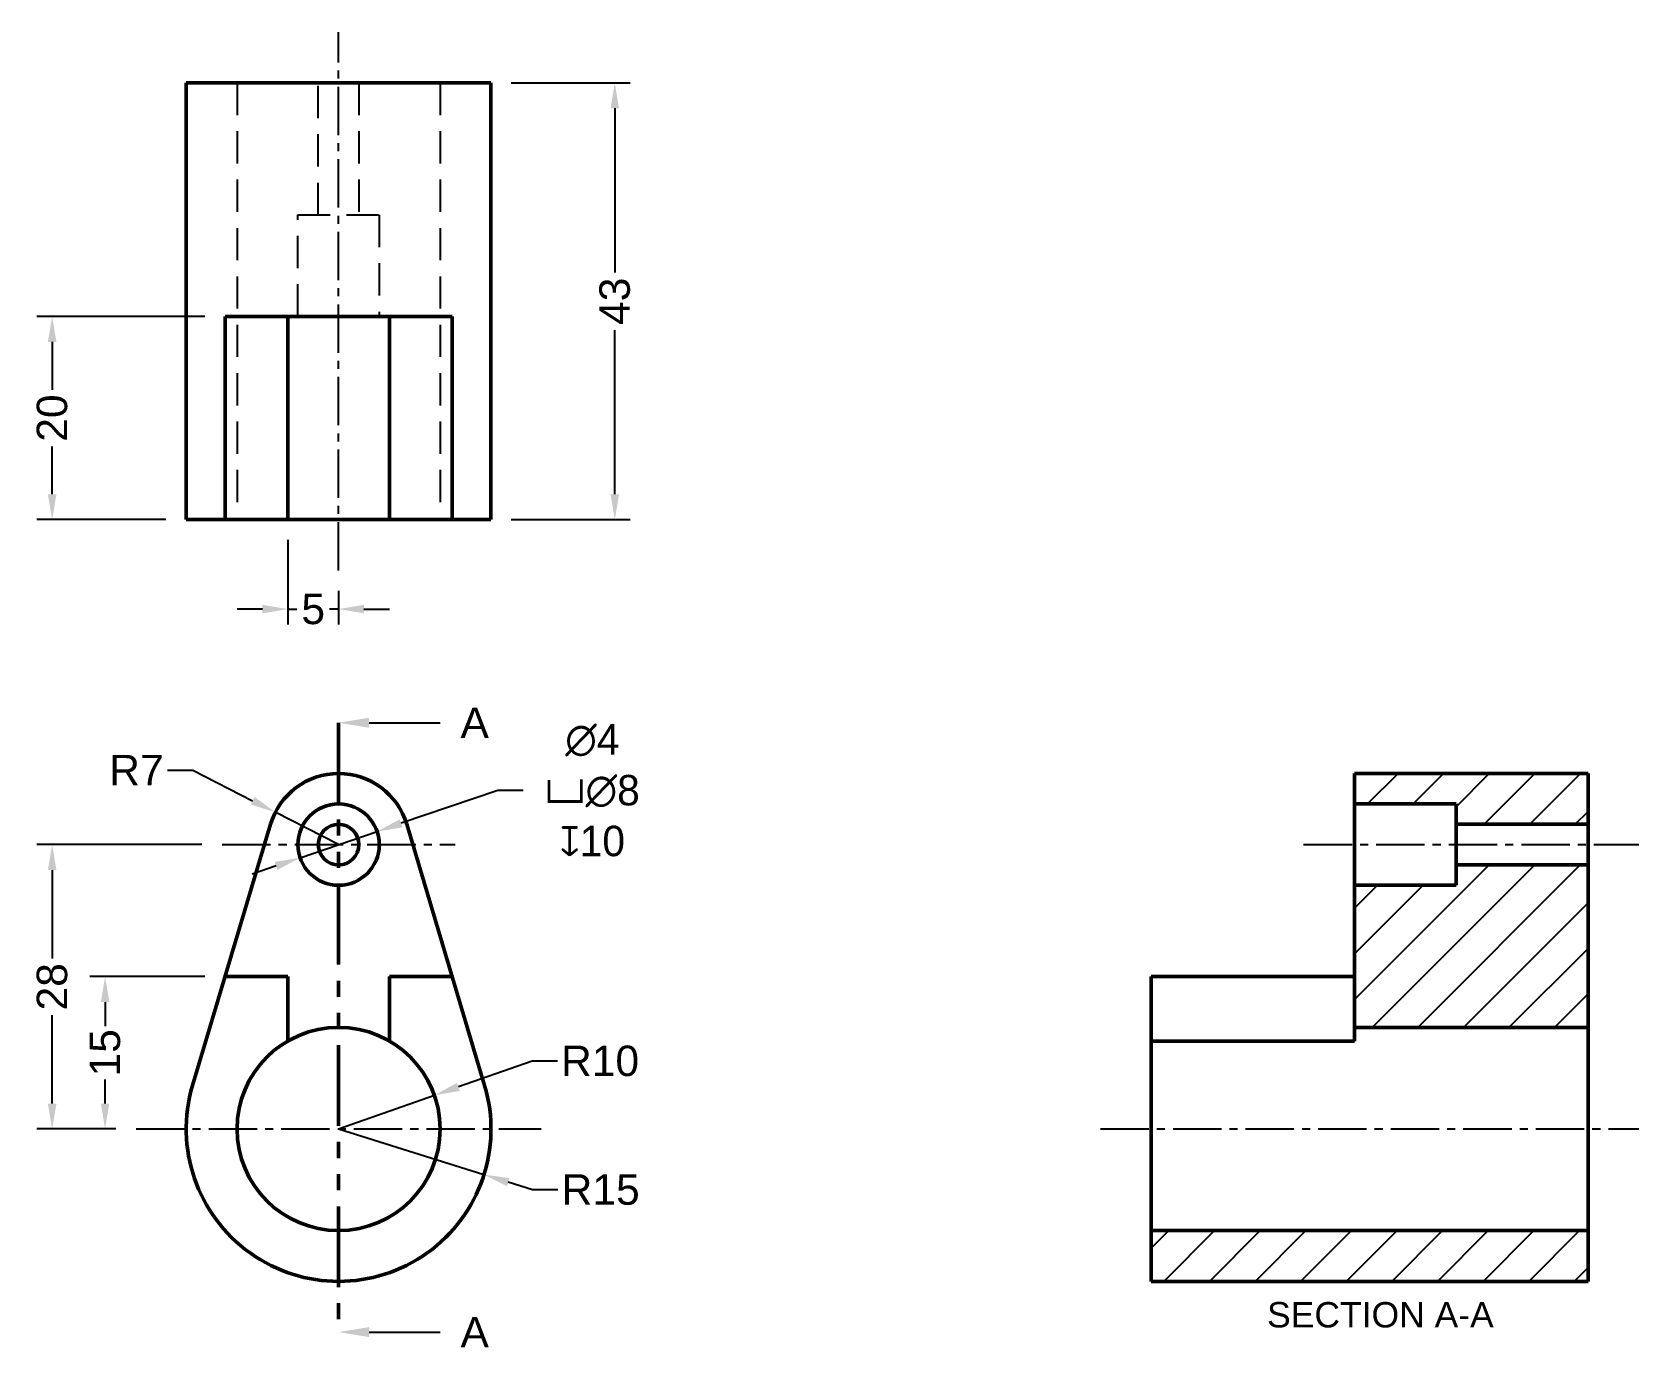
# Model space of a CAD drawing. Header units: millimetres. Extents: x 65 to 223, y 48 to 178.
import ezdxf
from ezdxf import colors
from ezdxf.entities.mleader import LeaderData, LeaderLine
from ezdxf.math import Vec2, Vec3

# ---------------------------------------------------------------- set-up
doc = ezdxf.new("R2010")
doc.units = ezdxf.units.MM
for name, pattern in [('CENTER', [50.8, 31.75, -6.35, 6.35, -6.35]), ('CENTER2', [28.575, 19.05, -3.175, 3.175, -3.175]), ('HIDDEN', [9.525, 6.35, -3.175]), ('PHANTOM', [63.5, 31.75, -6.35, 6.35, -6.35, 6.35, -6.35])]:
    doc.linetypes.add(name, pattern=pattern)
for name, color, linetype, lineweight in [('Centre lines', 3, 'CENTER', 25), ('Cutting plane', 5, 'PHANTOM', 50), ('Dimensions', 1, 'Continuous', 25), ('Hidden lines', 7, 'HIDDEN', 25), ('Section lines', 5, 'Continuous', 25), ('Visible lines', 7, 'Continuous', 50)]:
    doc.layers.add(name, color=color, linetype=linetype, lineweight=lineweight)
doc.styles.get("Standard").update_dxf_attribs({"font": 'arial.ttf'})
doc.dimstyles.new('ISO-25', dxfattribs={"dimtxt": 3, "dimasz": 2.5, "dimexe": 1.5, "dimexo": 2, "dimtad": 0, "dimtoh": 1, "dimdec": 0, "dimtxsty": 'Standard', "dimcen": 2.5, "dimadec": 0, "dimazin": 0, "dimtfac": 1, "dimtdec": 0, "dimtmove": 0, "dimatfit": 3, "dimfxl": 1, "dimarcsym": 0})

# ---------------------------------------------------------------- blocks, each defined once
blk = doc.blocks.new('*U2')
at = {"layer": 'Centre lines', "color": 0, "linetype": 'CENTER2', "ltscale": 0.25, "transparency": 16777216}
blk.add_line((0, -26.5), (0, 26.5), dxfattribs=at)
blk = doc.blocks.new('*U3')
at = {"layer": 'Centre lines', "color": 0, "linetype": 'CENTER2', "ltscale": 0.25, "transparency": 16777216}
blk.add_line((-26.5, 0), (26.5, 0), dxfattribs=at)
blk = doc.blocks.new('*U4')
at = {"layer": 'Centre lines', "color": 0, "linetype": 'CENTER2', "ltscale": 0.25, "transparency": 16777216}
blk.add_line((-10, 0), (23, 0), dxfattribs=at)
blk = doc.blocks.new('*U5')
at = {"layer": 'Centre lines', "color": 0, "linetype": 'CENTER2', "ltscale": 0.25, "transparency": 16777216}
blk.add_line((-11.46, 0), (11.46, 0), dxfattribs=at)
blk = doc.blocks.new('*U6')
at = {"layer": 'Centre lines', "color": 0, "linetype": 'CENTER2', "ltscale": 0.25, "transparency": 16777216}
blk.add_line((-19.93, 0), (19.93, 0), dxfattribs=at)
blk = doc.blocks.new('*D7')
at = {"layer": 'Defpoints', "color": 0, "transparency": 16777216}
for p in [(98.79, 99.29), (91.21, 96.71)]:
    blk.add_point(p, dxfattribs=at)
at = {"layer": 'Dimensions', "color": 0, "lineweight": -2, "transparency": 16777216}
for p, q in [((110.68, 103.34), (101.15, 100.1)), ((113.18, 103.34), (110.68, 103.34)), ((91.21, 96.71), (98.79, 99.29)), ((88.85, 95.9), (86.48, 95.1))]:
    blk.add_line(p, q, dxfattribs=at)
at = {"layer": 'Dimensions', "color": 0, "transparency": 16777216}
for points in [[(101.02, 100.49), (101.29, 99.7), (98.79, 99.29)], [(88.71, 96.3), (88.98, 95.51), (91.21, 96.71)]]:
    blk.add_solid(points, dxfattribs=at)
at = {"layer": 'Dimensions', "color": 0, "transparency": 16777216, "insert": (119.98, 103.34), "char_height": 3, "attachment_point": 5}
blk.add_mtext('{\\fAIGDT|b0|i0|c2|p2;n4\\Pvn8\\Px10}', dxfattribs=at)
blk = doc.blocks.new('*D9')
at = {"layer": 'Defpoints', "color": 0, "transparency": 16777216}
for p in [(95, 70), (109.31, 65.51)]:
    blk.add_point(p, dxfattribs=at)
at = {"layer": 'Dimensions', "color": 0, "lineweight": -2, "transparency": 16777216}
for p, q in [((95, 70), (109.31, 65.51)), ((114.08, 64.02), (111.7, 64.76)), ((116.58, 64.02), (114.08, 64.02))]:
    blk.add_line(p, q, dxfattribs=at)
at = {"layer": 'Dimensions', "color": 0, "transparency": 16777216}
blk.add_solid([(111.82, 65.16), (111.57, 64.37), (109.31, 65.51)], dxfattribs=at)
at = {"layer": 'Dimensions', "color": 0, "transparency": 16777216, "insert": (120.8, 64.02), "char_height": 3, "attachment_point": 5}
blk.add_mtext('R15', dxfattribs=at)
blk = doc.blocks.new('*D10')
at = {"layer": 'Defpoints', "color": 0, "transparency": 16777216}
for p in [(104.43, 73.32), (95, 70)]:
    blk.add_point(p, dxfattribs=at)
at = {"layer": 'Dimensions', "color": 0, "lineweight": -2, "transparency": 16777216}
for p, q in [((114.04, 76.69), (106.79, 74.15)), ((116.54, 76.69), (114.04, 76.69)), ((95, 70), (104.43, 73.32))]:
    blk.add_line(p, q, dxfattribs=at)
at = {"layer": 'Dimensions', "color": 0, "transparency": 16777216}
blk.add_solid([(106.65, 74.54), (106.93, 73.75), (104.43, 73.32)], dxfattribs=at)
at = {"layer": 'Dimensions', "color": 0, "transparency": 16777216, "insert": (120.74, 76.69), "char_height": 3, "attachment_point": 5}
blk.add_mtext('R10', dxfattribs=at)
blk = doc.blocks.new('*D11')
at = {"layer": 'Defpoints', "color": 0, "transparency": 16777216}
for p in [(88.77, 101.19), (95, 98)]:
    blk.add_point(p, dxfattribs=at)
at = {"layer": 'Dimensions', "color": 0, "lineweight": -2, "transparency": 16777216}
for p, q in [((78.14, 105.34), (80.64, 105.34)), ((80.64, 105.34), (86.54, 102.32)), ((95, 98), (88.77, 101.19))]:
    blk.add_line(p, q, dxfattribs=at)
at = {"layer": 'Dimensions', "color": 0, "transparency": 16777216}
blk.add_solid([(86.73, 102.69), (86.35, 101.95), (88.77, 101.19)], dxfattribs=at)
at = {"layer": 'Dimensions', "color": 0, "transparency": 16777216, "insert": (75.1, 105.34), "char_height": 3, "attachment_point": 5}
blk.add_mtext('R7', dxfattribs=at)
blk = doc.blocks.new('*D13')
at = {"layer": 'Defpoints', "color": 0, "transparency": 16777216}
for p in [(110, 173), (110, 130), (122.19, 130)]:
    blk.add_point(p, dxfattribs=at)
at = {"layer": 'Dimensions', "color": 0, "lineweight": -2, "transparency": 16777216}
for p, q in [((112, 173), (123.69, 173)), ((122.19, 170.5), (122.19, 154.33)), ((122.19, 132.5), (122.19, 148.67)), ((112, 130), (123.69, 130))]:
    blk.add_line(p, q, dxfattribs=at)
at = {"layer": 'Dimensions', "color": 0, "transparency": 16777216}
for points in [[(121.77, 170.5), (122.61, 170.5), (122.19, 173)], [(121.77, 132.5), (122.61, 132.5), (122.19, 130)]]:
    blk.add_solid(points, dxfattribs=at)
at = {"layer": 'Dimensions', "color": 0, "transparency": 16777216, "insert": (122.19, 151.5), "char_height": 3, "attachment_point": 5, "rotation": 90}
blk.add_mtext('43', dxfattribs=at)
blk = doc.blocks.new('*D14')
at = {"layer": 'Defpoints', "color": 0, "transparency": 16777216}
for p in [(90, 130), (95, 125), (95, 121.19)]:
    blk.add_point(p, dxfattribs=at)
at = {"layer": 'Dimensions', "color": 0, "lineweight": -2, "transparency": 16777216}
for p, q in [((90, 128), (90, 119.69)), ((95, 123), (95, 119.69)), ((87.5, 121.19), (85, 121.19)), ((90, 121.19), (90.88, 121.19)), ((95, 121.19), (94.12, 121.19)), ((97.5, 121.19), (100, 121.19))]:
    blk.add_line(p, q, dxfattribs=at)
at = {"layer": 'Dimensions', "color": 0, "transparency": 16777216}
for points in [[(87.5, 121.61), (87.5, 120.77), (90, 121.19)], [(97.5, 121.61), (97.5, 120.77), (95, 121.19)]]:
    blk.add_solid(points, dxfattribs=at)
at = {"layer": 'Dimensions', "color": 0, "transparency": 16777216, "insert": (92.5, 121.19), "char_height": 3, "attachment_point": 5}
blk.add_mtext('5', dxfattribs=at)
blk = doc.blocks.new('*D16')
at = {"layer": 'Defpoints', "color": 0, "transparency": 16777216}
for p in [(83.82, 150), (66.8, 130), (80, 130)]:
    blk.add_point(p, dxfattribs=at)
at = {"layer": 'Dimensions', "color": 0, "lineweight": -2, "transparency": 16777216}
for p, q in [((81.82, 150), (65.3, 150)), ((66.8, 147.5), (66.8, 142.79)), ((66.8, 132.5), (66.8, 137.21)), ((78, 130), (65.3, 130))]:
    blk.add_line(p, q, dxfattribs=at)
at = {"layer": 'Dimensions', "color": 0, "transparency": 16777216}
for points in [[(66.38, 147.5), (67.22, 147.5), (66.8, 150)], [(66.38, 132.5), (67.22, 132.5), (66.8, 130)]]:
    blk.add_solid(points, dxfattribs=at)
at = {"layer": 'Dimensions', "color": 0, "transparency": 16777216, "insert": (66.8, 140), "char_height": 3, "attachment_point": 5, "rotation": 90}
blk.add_mtext('20', dxfattribs=at)
blk = doc.blocks.new('*D17')
at = {"layer": 'Defpoints', "color": 0, "transparency": 16777216}
for p in [(83.54, 98), (66.8, 70), (75.07, 70)]:
    blk.add_point(p, dxfattribs=at)
at = {"layer": 'Dimensions', "color": 0, "lineweight": -2, "transparency": 16777216}
for p, q in [((81.54, 98), (65.3, 98)), ((66.8, 95.5), (66.8, 86.8)), ((66.8, 72.5), (66.8, 81.2)), ((73.07, 70), (65.3, 70))]:
    blk.add_line(p, q, dxfattribs=at)
at = {"layer": 'Dimensions', "color": 0, "transparency": 16777216}
for points in [[(66.38, 95.5), (67.22, 95.5), (66.8, 98)], [(66.38, 72.5), (67.22, 72.5), (66.8, 70)]]:
    blk.add_solid(points, dxfattribs=at)
at = {"layer": 'Dimensions', "color": 0, "transparency": 16777216, "insert": (66.8, 84), "char_height": 3, "attachment_point": 5, "rotation": 90}
blk.add_mtext('28', dxfattribs=at)
blk = doc.blocks.new('*D23')
at = {"layer": 'Defpoints', "color": 0, "transparency": 16777216}
for p in [(83.82, 85), (72.01, 70), (75.07, 70)]:
    blk.add_point(p, dxfattribs=at)
at = {"layer": 'Dimensions', "color": 0, "lineweight": -2, "transparency": 16777216}
for p, q in [((81.82, 85), (70.51, 85)), ((72.01, 82.5), (72.01, 80.14)), ((72.01, 72.5), (72.01, 74.86)), ((73.07, 70), (70.51, 70))]:
    blk.add_line(p, q, dxfattribs=at)
at = {"layer": 'Dimensions', "color": 0, "transparency": 16777216}
for points in [[(71.6, 82.5), (72.43, 82.5), (72.01, 85)], [(71.6, 72.5), (72.43, 72.5), (72.01, 70)]]:
    blk.add_solid(points, dxfattribs=at)
at = {"layer": 'Dimensions', "color": 0, "transparency": 16777216, "insert": (72.01, 77.5), "char_height": 3, "attachment_point": 5, "rotation": 90}
blk.add_mtext('15', dxfattribs=at)

msp = doc.modelspace()

# ---------------------------------------------------------------- hatches: boundary and pattern name
at = {"layer": 'Section lines'}
h = msp.add_hatch(dxfattribs=at)
h.set_pattern_fill('ANSI31', color=256)
h.paths.add_polyline_path([(218, 96), (205, 96), (205, 94), (195, 94), (195, 80), (218, 80)])
h.paths.add_polyline_path([(218, 105), (195, 105), (195, 102), (205, 102), (205, 100), (218, 100)])
h.paths.add_polyline_path([(218, 60), (175, 60), (175, 55), (218, 55)])

# ---------------------------------------------------------------- linework, layer by layer
at = {"layer": 'Cutting plane', "ltscale": 0.25}
msp.add_line((95, 110), (95, 50), dxfattribs=at)
at = {"layer": 'Hidden lines', "ltscale": 0.5}
for p, q in [((85, 173), (85, 130)), ((93, 160), (93, 173)), ((97, 173), (97, 160)), ((105, 173), (105, 130)), ((91, 150), (91, 160)), ((91, 160), (99, 160)), ((99, 160), (99, 150))]:
    msp.add_line(p, q, dxfattribs=at)
at = {"layer": 'Visible lines'}
for p, q in [((80, 173), (80, 130)), ((110, 173), (80, 173)), ((110, 130), (110, 173)), ((83.82, 150), (106.18, 150)), ((83.82, 150), (83.82, 130)), ((90, 150), (90, 130)), ((100, 150), (100, 130)), ((106.18, 150), (106.18, 130)), ((80, 130), (110, 130)), ((195, 105), (218, 105)), ((195, 105), (195, 78.66)), ((218, 105), (218, 55)), ((195, 102), (205, 102)), ((205, 102), (205, 94)), ((88.29, 100), (80.63, 74.29)), ((101.71, 100), (109.37, 74.29)), ((205, 100), (218, 100)), ((205, 96), (218, 96)), ((195, 94), (205, 94)), ((90, 85), (83.82, 85)), ((90, 85), (90, 78.66)), ((100, 85), (106.18, 85)), ((100, 85), (100, 78.66)), ((175, 55), (175, 85)), ((175, 85), (195, 85)), ((195, 80), (218, 80)), ((175, 78.66), (195, 78.66)), ((175, 60), (218, 60)), ((218, 55), (175, 55))]:
    msp.add_line(p, q, dxfattribs=at)
for centre, radius in [((95, 98), 4), ((95, 98), 2), ((95, 70), 10)]:
    msp.add_circle(centre, radius, dxfattribs=at)
for centre, radius, start, end in [((95, 98), 7, 16.6015, 163.3985), ((95, 70), 15, 163.3985, 16.6015)]:
    msp.add_arc(centre, radius, start, end, dxfattribs=at)

# ---------------------------------------------------------------- block references
at = {"layer": 'Centre lines', "linetype": 'CENTER2', "ltscale": 0.25}
for name, p in [('*U2', (95, 151.5)), ('*U5', (95, 98)), ('*U4', (200, 98)), ('*U6', (95, 70)), ('*U3', (196.5, 70))]:
    msp.add_blockref(name, p, dxfattribs=at)

# ---------------------------------------------------------------- texts
at = {"layer": 'Visible lines', "insert": (186.4, 52.96), "char_height": 2.5, "attachment_point": 1}
msp.add_mtext_dynamic_manual_height_columns('SECTION A-A', width=36.0479, gutter_width=12.5, heights=[0], dxfattribs=at)

# ---------------------------------------------------------------- dimensions: what is measured, and where the dimension line sits
at = {"layer": 'Dimensions'}
for base, p1, p2, picture, middle in [((122.19, 130), (110, 173), (110, 130), '*D13', (122.19, 151.5)), ((66.8, 130), (83.82, 150), (80, 130), '*D16', (66.8, 140))]:
    dim = msp.add_linear_dim(base=base, p1=p1, p2=p2, angle=90, dimstyle='ISO-25', dxfattribs=at)
    dim.commit()
    dim.dimension.update_dxf_attribs({"geometry": picture, "text_midpoint": middle, "dimtype": 160})
dim = msp.add_linear_dim(base=(95, 121.19), p1=(90, 130), p2=(95, 125), dimstyle='ISO-25', dxfattribs=at)
dim.commit()
dim.dimension.update_dxf_attribs({"geometry": '*D14', "text_midpoint": (92.5, 121.19)})
dim = msp.add_diameter_dim_2p(p1=(91.21, 96.71), p2=(98.79, 99.29), text='{\\fAIGDT|b0|i0|c2|p2;n4\\Pvn8\\Px10}', dimstyle='ISO-25', dxfattribs=at)
dim.commit()
dim.dimension.update_dxf_attribs({"geometry": '*D7', "text_midpoint": (119.98, 103.34), "dimtype": 163})
for center, mpoint, picture, middle in [((95, 98), (88.77, 101.19), '*D11', (75.1, 105.34)), ((95, 70), (104.43, 73.32), '*D10', (120.74, 76.69))]:
    dim = msp.add_radius_dim(center=center, mpoint=mpoint, dimstyle='ISO-25', dxfattribs=at)
    dim.commit()
    dim.dimension.update_dxf_attribs({"geometry": picture, "text_midpoint": middle, "dimtype": 164})
for base, p1, picture, middle in [((66.8, 70), (83.54, 98), '*D17', (66.8, 84)), ((72.01, 70), (83.82, 85), '*D23', (72.01, 77.5))]:
    dim = msp.add_linear_dim(base=base, p1=p1, p2=(75.07, 70), angle=90, dimstyle='ISO-25', dxfattribs=at)
    dim.commit()
    dim.dimension.update_dxf_attribs({"geometry": picture, "text_midpoint": middle})
dim = msp.add_radius_dim(center=(95, 70), mpoint=(109.31, 65.51), dimstyle='ISO-25', dxfattribs=at)
dim.commit()
dim.dimension.update_dxf_attribs({"geometry": '*D9', "text_midpoint": (120.8, 64.02)})

# ---------------------------------------------------------------- leaders
at = {"layer": 'Visible lines'}
ml = msp.add_multileader_mtext('Standard', dxfattribs=at)
ml.set_content('A', color=256)
ml.set_leader_properties()
ml.build(insert=Vec2(0, 0))
ml.multileader.update_dxf_attribs({"dogleg_length": 0, "arrow_head_size": 3})
ctx = ml.context
ctx.base_point, ctx.char_height, ctx.arrow_head_size, ctx.plane_origin = Vec3(105, 110), 3, 3, Vec3(95, 110)
notes = []
notes.append((ctx, [(0, (1, 1, 0), (105, 110), (1, 0), 0, [(0, [(95, 110)], 0, [])])]))
ctx.mtext.insert, ctx.mtext.flow_direction = Vec3(107, 111.5), 5
ml = msp.add_multileader_mtext('Standard', dxfattribs=at)
ml.set_content('A', color=256)
ml.set_leader_properties()
ml.build(insert=Vec2(0, 0))
ml.multileader.update_dxf_attribs({"dogleg_length": 0, "arrow_head_size": 3})
ctx = ml.context
ctx.base_point, ctx.char_height, ctx.arrow_head_size, ctx.plane_origin = Vec3(105, 50), 3, 3, Vec3(95, 50)
notes.append((ctx, [(0, (1, 1, 0), (105, 50), (1, 0), 0, [(0, [(95, 50)], 0, [])])]))
ctx.mtext.insert, ctx.mtext.flow_direction = Vec3(107, 51.5), 5
for ctx, leaders in notes:
    for number, flags, end, landing, length, lines in leaders:
        leader = LeaderData()
        leader.index, (leader.has_last_leader_line, leader.has_dogleg_vector, leader.attachment_direction) = number, flags
        leader.last_leader_point, leader.dogleg_vector, leader.dogleg_length = Vec3(end), Vec3(landing), length
        for number, points, colour, breaks in lines:
            line = LeaderLine()
            line.index, line.vertices, line.color, line.breaks = number, Vec3.list(points), colors.encode_raw_color(colour), breaks
            leader.lines.append(line)
        ctx.leaders.append(leader)

doc.saveas('drawing.dxf')
